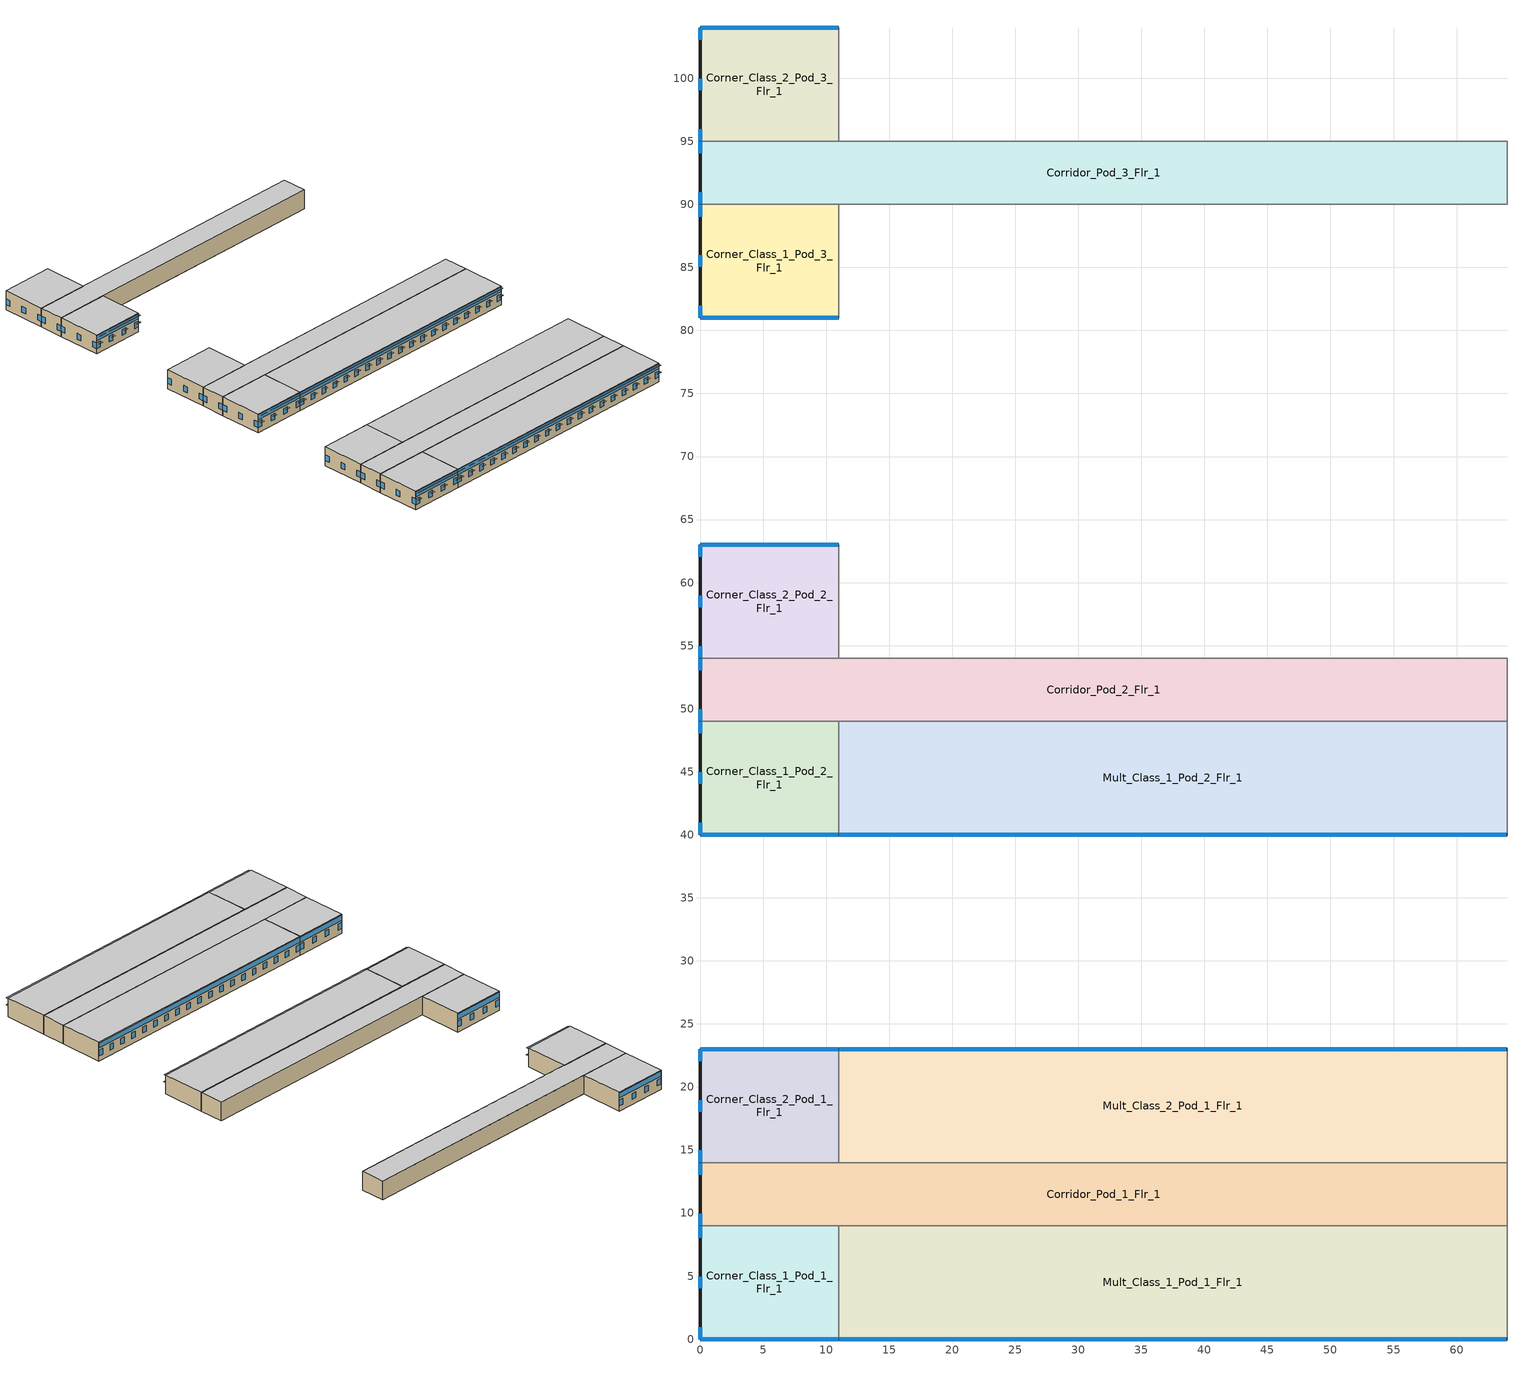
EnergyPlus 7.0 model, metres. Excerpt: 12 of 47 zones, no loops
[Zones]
Corner_Class_1_Pod_1_Flr_1
 floor ground (Unheated - 8in Slab with Carpet_NR_Ext-slab): 0,9 11,9 11,0 0,0 z0
 wall outside (Mass_R-13.3 ci_Ext-wall): 0,9 0,0 11,0 z0:4
 wall to Mult_Class_1_Pod_1_Flr_1 (Standard_Int-Wall): 11,0 11,9 z0:4
 wall to Corridor_Pod_1_Flr_1 (Standard_Int-Wall): 11,9 0,9 z0:4
 window (std_window_UValue_3.237_SHGC_0.390_VT_0.495): 0.05,0 0.96,0 / 3.38,0 4.29,0 / 6.71,0 7.62,0 / 10.04,0 10.95,0 z1.1:2.32
 window (daylight_window_UValue_3.237_SHGC_0.390_VT_0.495): 0.05,0 10.95,0 z2.79:3.8
 window (std_window_UValue_3.237_SHGC_0.390_VT_0.495_west): 0,8.95 0,8.04 / 0,4.96 0,4.04 / 0,0.96 0,0.05 z1.1:2.32
 ceiling to Corner_Class_1_Pod_1_Flr_2 (INT-FLOOR-UNDERSIDE): 0,0 11,0 11,9 0,9 z4
Mult_Class_1_Pod_1_Flr_1
 floor ground (Unheated - 8in Slab with Carpet_NR_Ext-slab): 11,9 64,9 64,0 11,0 z0
 wall outside (Mass_R-13.3 ci_Ext-wall): 11,0 64,0 z0:4
 wall to Lobby_Flr_1 (Standard_Int-Wall): 64,0 64,9 z0:4
 wall to Corridor_Pod_1_Flr_1 (Standard_Int-Wall): 64,9 11,9 z0:4
 window (std_window_UValue_3.237_SHGC_0.390_VT_0.495): 11.05,0 11.96,0 / 13.94,0 14.85,0 / 16.83,0 17.74,0 / 19.71,0 20.63,0 / 22.6,0 23.52,0 / 25.49,0 26.4,0 / 28.38,0 29.29,0 / 31.27,0 32.18,0 / 34.15,0 35.07,0 / 37.04,0 37.96,0 / 39.93,0 40.85,0 / 42.82,0 43.73,0 / 45.71,0 46.62,0 / 48.6,0 49.51,0 / 51.48,0 52.4,0 / 54.37,0 55.29,0 / 57.26,0 58.17,0 / 60.15,0 61.06,0 / 63.04,0 63.95,0 z1.1:2.32
 window (daylight_window_UValue_3.237_SHGC_0.390_VT_0.495): 11.05,0 63.95,0 z2.8:3.8
 ceiling to Mult_Class_1_Pod_1_Flr_2 (INT-FLOOR-UNDERSIDE): 11,0 64,0 64,9 11,9 z4
Corridor_Pod_1_Flr_1
 floor ground (Unheated - 8in Slab with Carpet_NR_Ext-slab): 0,14 64,14 64,9 0,9 z0
 wall outside (Mass_R-13.3 ci_Ext-wall): 0,14 0,9 z0:4
 wall to Lobby_Flr_1 (Standard_Int-Wall): 64,9 64,14 z0:4
 wall to Mult_Class_2_Pod_1_Flr_1 (Standard_Int-Wall): 64,14 11,14 z0:4
 wall to Corner_Class_2_Pod_1_Flr_1 (Standard_Int-Wall): 11,14 0,14 z0:4
 window (std_window_UValue_3.237_SHGC_0.390_VT_0.495_west): 0,13.95 0,13.04 / 0,9.96 0,9.05 z1.1:2.32
 ceiling to Corridor_Pod_1_Flr_2 (INT-FLOOR-UNDERSIDE): 0,9 64,9 64,14 0,14 z4
Corner_Class_2_Pod_1_Flr_1
 floor ground (Unheated - 8in Slab with Carpet_NR_Ext-slab): 0,23 11,23 11,14 0,14 z0
 wall outside (Mass_R-13.3 ci_Ext-wall): 11,23 0,23 0,14 z0:4
 wall to Mult_Class_2_Pod_1_Flr_1 (Standard_Int-Wall): 11,14 11,23 z0:4
 window (std_window_UValue_3.237_SHGC_0.490_VT_0.622): 10.95,23 10.04,23 / 7.62,23 6.71,23 / 4.29,23 3.38,23 / 0.96,23 0.05,23 z1.1:2.32
 window (daylight_window_UValue_3.237_SHGC_0.490_VT_0.622): 10.95,23 0.05,23 z2.79:3.8
 window (std_window_UValue_3.237_SHGC_0.390_VT_0.495_west): 0,22.95 0,22.04 / 0,18.96 0,18.04 / 0,14.96 0,14.05 z1.1:2.32
 ceiling to Corner_Class_2_Pod_1_Flr_2 (INT-FLOOR-UNDERSIDE): 0,14 11,14 11,23 0,23 z4
Mult_Class_2_Pod_1_Flr_1
 floor ground (Unheated - 8in Slab with Carpet_NR_Ext-slab): 11,23 64,23 64,14 11,14 z0
 wall outside (Mass_R-13.3 ci_Ext-wall): 64,23 11,23 z0:4
 wall to Main_Corridor_Flr_1 (Standard_Int-Wall): 64,14 64,23 z0:4
 window (std_window_UValue_3.237_SHGC_0.490_VT_0.622): 63.95,23 63.04,23 / 61.06,23 60.15,23 / 58.17,23 57.26,23 / 55.29,23 54.37,23 / 52.4,23 51.48,23 / 49.51,23 48.6,23 / 46.62,23 45.71,23 / 43.73,23 42.82,23 / 40.85,23 39.93,23 / 37.96,23 37.04,23 / 35.07,23 34.15,23 / 32.18,23 31.27,23 / 29.29,23 28.38,23 / 26.4,23 25.49,23 / 23.52,23 22.6,23 / 20.63,23 19.71,23 / 17.74,23 16.83,23 / 14.85,23 13.94,23 / 11.96,23 11.05,23 z1.1:2.32
 window (daylight_window_UValue_3.237_SHGC_0.490_VT_0.622): 63.95,23 11.05,23 z2.8:3.8
 ceiling to Mult_Class_2_Pod_1_Flr_2 (INT-FLOOR-UNDERSIDE): 11,14 64,14 64,23 11,23 z4
Corner_Class_1_Pod_2_Flr_1
 floor ground (Unheated - 8in Slab with Carpet_NR_Ext-slab): 0,49 11,49 11,40 0,40 z0
 wall outside (Mass_R-13.3 ci_Ext-wall): 0,49 0,40 11,40 z0:4
 wall to Mult_Class_1_Pod_2_Flr_1 (Standard_Int-Wall): 11,40 11,49 z0:4
 wall to Corridor_Pod_2_Flr_1 (Standard_Int-Wall): 11,49 0,49 z0:4
 window (std_window_UValue_3.237_SHGC_0.390_VT_0.495): 0.05,40 0.96,40 / 3.38,40 4.29,40 / 6.71,40 7.62,40 / 10.04,40 10.95,40 z1.1:2.32
 window (daylight_window_UValue_3.237_SHGC_0.390_VT_0.495): 0.05,40 10.95,40 z2.79:3.8
 window (std_window_UValue_3.237_SHGC_0.390_VT_0.495_west): 0,48.95 0,48.04 / 0,44.96 0,44.04 / 0,40.96 0,40.05 z1.1:2.32
 ceiling to Corner_Class_1_Pod_2_Flr_2 (INT-FLOOR-UNDERSIDE): 0,40 11,40 11,49 0,49 z4
Mult_Class_1_Pod_2_Flr_1
 floor ground (Unheated - 8in Slab with Carpet_NR_Ext-slab): 11,49 64,49 64,40 11,40 z0
 wall outside (Mass_R-13.3 ci_Ext-wall): 11,40 64,40 z0:4
 wall to Main_Corridor_Flr_1 (Standard_Int-Wall): 64,40 64,49 z0:4
 wall to Corridor_Pod_2_Flr_1 (Standard_Int-Wall): 64,49 11,49 z0:4
 window (std_window_UValue_3.237_SHGC_0.390_VT_0.495): 11.05,40 11.96,40 / 13.94,40 14.85,40 / 16.83,40 17.74,40 / 19.71,40 20.63,40 / 22.6,40 23.52,40 / 25.49,40 26.4,40 / 28.38,40 29.29,40 / 31.27,40 32.18,40 / 34.15,40 35.07,40 / 37.04,40 37.96,40 / 39.93,40 40.85,40 / 42.82,40 43.73,40 / 45.71,40 46.62,40 / 48.6,40 49.51,40 / 51.48,40 52.4,40 / 54.37,40 55.29,40 / 57.26,40 58.17,40 / 60.15,40 61.06,40 / 63.04,40 63.95,40 z1.1:2.32
 window (daylight_window_UValue_3.237_SHGC_0.390_VT_0.495): 11.05,40 63.95,40 z2.8:3.8
 ceiling to Mult_Class_1_Pod_2_Flr_2 (INT-FLOOR-UNDERSIDE): 11,40 64,40 64,49 11,49 z4
Corridor_Pod_2_Flr_1
 floor ground (Unheated - 8in Slab with Carpet_NR_Ext-slab): 0,54 64,54 64,49 0,49 z0
 wall outside (Mass_R-13.3 ci_Ext-wall): 0,54 0,49 z0:4
 wall to Main_Corridor_Flr_1 (Standard_Int-Wall): 64,49 64,54 z0:4
 wall to Mult_Class_2_Pod_2_Flr_1 (Standard_Int-Wall): 64,54 11,54 z0:4
 wall to Corner_Class_2_Pod_2_Flr_1 (Standard_Int-Wall): 11,54 0,54 z0:4
 window (std_window_UValue_3.237_SHGC_0.390_VT_0.495_west): 0,53.95 0,53.04 / 0,49.96 0,49.05 z1.1:2.32
 ceiling to Corridor_Pod_2_Flr_2 (INT-FLOOR-UNDERSIDE): 0,49 64,49 64,54 0,54 z4
Corner_Class_2_Pod_2_Flr_1
 floor ground (Unheated - 8in Slab with Carpet_NR_Ext-slab): 0,63 11,63 11,54 0,54 z0
 wall outside (Mass_R-13.3 ci_Ext-wall): 11,63 0,63 0,54 z0:4
 wall to Mult_Class_2_Pod_2_Flr_1 (Standard_Int-Wall): 11,54 11,63 z0:4
 window (std_window_UValue_3.237_SHGC_0.490_VT_0.622): 10.95,63 10.04,63 / 7.62,63 6.71,63 / 4.29,63 3.38,63 / 0.96,63 0.05,63 z1.1:2.32
 window (daylight_window_UValue_3.237_SHGC_0.490_VT_0.622): 10.95,63 0.05,63 z2.79:3.8
 window (std_window_UValue_3.237_SHGC_0.390_VT_0.495_west): 0,62.95 0,62.04 / 0,58.96 0,58.04 / 0,54.96 0,54.05 z1.1:2.32
 ceiling to Corner_Class_2_Pod_2_Flr_2 (INT-FLOOR-UNDERSIDE): 0,54 11,54 11,63 0,63 z4
Corner_Class_1_Pod_3_Flr_1
 floor ground (Unheated - 8in Slab with Carpet_NR_Ext-slab): 0,90 11,90 11,81 0,81 z0
 wall outside (Mass_R-13.3 ci_Ext-wall): 0,90 0,81 11,81 z0:4
 wall to Mult_Class_1_Pod_3_Flr_1 (Standard_Int-Wall): 11,81 11,90 z0:4
 wall to Corridor_Pod_3_Flr_1 (Standard_Int-Wall): 11,90 0,90 z0:4
 window (std_window_UValue_3.237_SHGC_0.390_VT_0.495): 0.05,81 0.96,81 / 3.38,81 4.29,81 / 6.71,81 7.62,81 / 10.04,81 10.95,81 z1.1:2.32
 window (daylight_window_UValue_3.237_SHGC_0.390_VT_0.495): 0.05,81 10.95,81 z2.79:3.8
 window (std_window_UValue_3.237_SHGC_0.390_VT_0.495_west): 0,89.95 0,89.04 / 0,85.96 0,85.04 / 0,81.96 0,81.05 z1.1:2.32
 ceiling to Corner_Class_1_Pod_3_Flr_2 (INT-FLOOR-UNDERSIDE): 0,81 11,81 11,90 0,90 z4
Corridor_Pod_3_Flr_1
 floor ground (Unheated - 8in Slab with Carpet_NR_Ext-slab): 0,95 64,95 64,90 0,90 z0
 wall outside (Mass_R-13.3 ci_Ext-wall): 0,95 0,90 z0:4
 wall to Mult_Class_1_Pod_3_Flr_1 (Standard_Int-Wall): 11,90 64,90 z0:4
 wall to Bathrooms_Flr_1 (Standard_Int-Wall): 64,90 64,95 z0:4
 wall to Mult_Class_2_Pod_3_Flr_1 (Standard_Int-Wall): 64,95 11,95 z0:4
 wall to Corner_Class_2_Pod_3_Flr_1 (Standard_Int-Wall): 11,95 0,95 z0:4
 window (std_window_UValue_3.237_SHGC_0.390_VT_0.495_west): 0,94.95 0,94.04 / 0,90.96 0,90.05 z1.1:2.32
 ceiling to Corridor_Pod_3_Flr_2 (INT-FLOOR-UNDERSIDE): 0,90 64,90 64,95 0,95 z4
Corner_Class_2_Pod_3_Flr_1
 floor ground (Unheated - 8in Slab with Carpet_NR_Ext-slab): 0,104 11,104 11,95 0,95 z0
 wall outside (Mass_R-13.3 ci_Ext-wall): 11,104 0,104 0,95 z0:4
 wall to Mult_Class_2_Pod_3_Flr_1 (Standard_Int-Wall): 11,95 11,104 z0:4
 window (std_window_UValue_3.237_SHGC_0.490_VT_0.622): 10.95,104 10.04,104 / 7.62,104 6.71,104 / 4.29,104 3.38,104 / 0.96,104 0.05,104 z1.1:2.32
 window (daylight_window_UValue_3.237_SHGC_0.490_VT_0.622): 10.95,104 0.05,104 z2.79:3.8
 window (std_window_UValue_3.237_SHGC_0.390_VT_0.495_west): 0,103.95 0,103.04 / 0,99.96 0,99.04 / 0,95.96 0,95.05 z1.1:2.32
 ceiling to Corner_Class_2_Pod_3_Flr_2 (INT-FLOOR-UNDERSIDE): 0,95 11,95 11,104 0,104 z4
shading: 0.05,-0.61 0.05,0 0.96,0 0.96,-0.61 z2.32; 3.38,-0.61 3.38,0 4.29,0 4.29,-0.61 z2.32; 6.71,-0.61 6.71,0 7.62,0 7.62,-0.61 z2.32; 10.04,-0.61 10.04,0 10.95,0 10.95,-0.61 z2.32; 0.05,-0.5 0.05,0 10.95,0 10.95,-0.5 z3.8; 11.05,-0.61 11.05,0 11.96,0 11.96,-0.61 z2.32; 13.94,-0.61 13.94,0 14.85,0 14.85,-0.61 z2.32; 16.83,-0.61 16.83,0 17.74,0 17.74,-0.61 z2.32; 19.71,-0.61 19.71,0 20.63,0 20.63,-0.61 z2.32; 22.6,-0.61 22.6,0 23.52,0 23.52,-0.61 z2.32; 25.49,-0.61 25.49,0 26.4,0 26.4,-0.61 z2.32; 28.38,-0.61 28.38,0 29.29,0 29.29,-0.61 z2.32; 31.27,-0.61 31.27,0 32.18,0 32.18,-0.61 z2.32; 34.15,-0.61 34.15,0 35.07,0 35.07,-0.61 z2.32; 37.04,-0.61 37.04,0 37.96,0 37.96,-0.61 z2.32; 39.93,-0.61 39.93,0 40.85,0 40.85,-0.61 z2.32; 42.82,-0.61 42.82,0 43.73,0 43.73,-0.61 z2.32; 45.71,-0.61 45.71,0 46.62,0 46.62,-0.61 z2.32; 48.6,-0.61 48.6,0 49.51,0 49.51,-0.61 z2.32; 51.48,-0.61 51.48,0 52.4,0 52.4,-0.61 z2.32; 54.37,-0.61 54.37,0 55.29,0 55.29,-0.61 z2.32; 57.26,-0.61 57.26,0 58.17,0 58.17,-0.61 z2.32; 60.15,-0.61 60.15,0 61.06,0 61.06,-0.61 z2.32; 63.04,-0.61 63.04,0 63.95,0 63.95,-0.61 z2.32; 11.05,-0.5 11.05,0 63.95,0 63.95,-0.5 z3.8; 0.05,39.39 0.05,40 0.96,40 0.96,39.39 z2.32; 3.38,39.39 3.38,40 4.29,40 4.29,39.39 z2.32; 6.71,39.39 6.71,40 7.62,40 7.62,39.39 z2.32; 10.04,39.39 10.04,40 10.95,40 10.95,39.39 z2.32; 0.05,39.5 0.05,40 10.95,40 10.95,39.5 z3.8; 11.05,39.39 11.05,40 11.96,40 11.96,39.39 z2.32; 13.94,39.39 13.94,40 14.85,40 14.85,39.39 z2.32; 16.83,39.39 16.83,40 17.74,40 17.74,39.39 z2.32; 19.71,39.39 19.71,40 20.63,40 20.63,39.39 z2.32; 22.6,39.39 22.6,40 23.52,40 23.52,39.39 z2.32; 25.49,39.39 25.49,40 26.4,40 26.4,39.39 z2.32; 28.38,39.39 28.38,40 29.29,40 29.29,39.39 z2.32; 31.27,39.39 31.27,40 32.18,40 32.18,39.39 z2.32; 34.15,39.39 34.15,40 35.07,40 35.07,39.39 z2.32; 37.04,39.39 37.04,40 37.96,40 37.96,39.39 z2.32; 39.93,39.39 39.93,40 40.85,40 40.85,39.39 z2.32; 42.82,39.39 42.82,40 43.73,40 43.73,39.39 z2.32; 45.71,39.39 45.71,40 46.62,40 46.62,39.39 z2.32; 48.6,39.39 48.6,40 49.51,40 49.51,39.39 z2.32; 51.48,39.39 51.48,40 52.4,40 52.4,39.39 z2.32; 54.37,39.39 54.37,40 55.29,40 55.29,39.39 z2.32; 57.26,39.39 57.26,40 58.17,40 58.17,39.39 z2.32; 60.15,39.39 60.15,40 61.06,40 61.06,39.39 z2.32; 63.04,39.39 63.04,40 63.95,40 63.95,39.39 z2.32; 11.05,39.5 11.05,40 63.95,40 63.95,39.5 z3.8; 0.05,80.39 0.05,81 0.96,81 0.96,80.39 z2.32; 3.38,80.39 3.38,81 4.29,81 4.29,80.39 z2.32; 6.71,80.39 6.71,81 7.62,81 7.62,80.39 z2.32; 10.04,80.39 10.04,81 10.95,81 10.95,80.39 z2.32; 0.05,80.5 0.05,81 10.95,81 10.95,80.5 z3.8
[Building]
Secondary School Low-Energy Dual Duct: North Axis=0; Terrain=City; Loads Convergence Tolerance Value=0.04; Temperature Convergence Tolerance Value=0.2; Solar Distribution=FullExterior; Maximum Number of Warmup Days=25; Minimum Number of Warmup Days=6
[Site:Location]
USA WA-SEATTLE: Latitude {deg}=47.45; Longitude {deg}=-122.3; Time Zone {hr}=-8; Elevation {m}=122
[Site:GroundTemperature:BuildingSurface]
19.744, 19.735, 19.741, 19.771, 19.825, 20.04, 20.738, 21.085, 20.449, 19.986, 19.848, 19.775
[Site:WaterMainsTemperature]
Calculation Method=CORRELATION; Annual Average Outdoor Air Temperature {C}=10.86; Maximum Difference In Monthly Average Outdoor Air Temperatures {deltaC}=13.5
[SizingPeriod:DesignDay] Barometric Pressure {Pa}=99868; Rain {0-no,1-yes}=0; Snow on ground {0-no,1-yes}=0; Day of Month=21; Daylight Savings Time Indicator=0; Humidity Indicating Type=WetBulb
Name | Maximum Dry-Bulb Temperature {C} | Daily Temp Range {C} | Humidity Indicating Conditions at Maximum Dry-Bulb | Wind Speed {m/s} design conditions vs. traditional 6.71 m/s (15 mph) | Wind Direction {Degrees; N=0, S=180} | Clearness {0.0 to 1.1} | Month | Day Type | Wind Speed {m/s} design conditions vs. traditional 3.35 m/s (7mph)
SEATTLE Ann Htg 99.6% Condns DB | -4.5 | 0 | -4.5 | 4.2 | 20 | 0 | 12 | WinterDesignDay
SEATTLE Ann Clg .4% Condns DB=>MWB | 29.4 | 10.1 | 18.4 |  | 0 | 1 | 8 | SummerDesignDay | 4.3
SEATTLE Ann Clg .4% Condns WB=>MDB | 28 | 10.1 | 19.2 |  | 0 | 1 | 8 | SummerDesignDay | 4.3
[WindowMaterial:SimpleGlazingSystem] U-Factor=1.931
Name | Solar Heat Gain Coefficient | Visible Transmittance
SOUTH | 0.75 | 0.75
NORTH | 0.62 | 0.62
WEST | 0.4 | 0.4
[Material] Thermal Absorptance=0.9
Name | Roughness | Thickness | Conductivity | Density | Specific Heat | Solar Absorptance | Visible Absorptance | Thickness {m} | Conductivity {W/m-K} | Density {kg/m3} | Specific Heat {J/kg-K}
GP01 1/2 GYPSUM | Smooth | 0.0127 | 0.16 | 800 | 1090 | 0.7 | 0.5
1IN Stucco | Smooth | 0.0253 | 0.6918 | 1858 | 837 | 0.92 | 0.92
8IN Concrete HW | MediumRough | 0.2033 | 1.7296 | 2243 | 837 | 0.65 | 0.65
Wall Insulation [61] | MediumRough | 0.0785 | 0.0432 | 91 | 837 | 0.5 | 0.5
1/2IN Gypsum | Smooth | 0.0127 | 0.16 | 784.9 | 830 | 0.92 | 0.92
MAT-CC05 8 HW CONCRETE | Rough | 0.2032 | 1.311 | 2240 | 836.8 | 0.7 | 0.7
Std Wood 6inch | MediumSmooth |  |  |  |  | 0.7 | 0.7 | 0.15 | 0.12 | 540 | 1210
Std MAT-CC05 4 MW CONCRETE | Rough |  |  |  |  | 0.7 | 0.2 | 0.1 | 0.858 | 1968 | 836.8
[Material:NoMass] Roughness=VeryRough; Thermal Absorptance=0.9; Solar Absorptance=0.7; Visible Absorptance=0.8
Name | Thermal Resistance {(m2-K)/W} | Thermal Resistance {m2-K/W}
CP02 CARPET PAD | 0.2165
Std CP02 CARPET PAD |  | 0.21648
[Construction]
std_window_UValue_3.237_SHGC_0.390_VT_0.495; daylight_window_UValue_3.237_SHGC_0.390_VT_0.495: SOUTH
std_window_UValue_3.237_SHGC_0.490_VT_0.622; daylight_window_UValue_3.237_SHGC_0.490_VT_0.622: NORTH
std_window_UValue_3.237_SHGC_0.390_VT_0.495_west: WEST
Standard_Int-Wall: GP01 1/2 GYPSUM, GP01 1/2 GYPSUM
Mass_R-13.3 ci_Ext-wall: 1IN Stucco, 8IN Concrete HW, Wall Insulation [61], 1/2IN Gypsum
Unheated - 8in Slab with Carpet_NR_Ext-slab: MAT-CC05 8 HW CONCRETE, CP02 CARPET PAD
InteriorFurnishings: Std Wood 6inch
INT-FLOOR-UNDERSIDE: Std CP02 CARPET PAD, Std MAT-CC05 4 MW CONCRETE
[Zone] Type=1; Multiplier=1; Ceiling Height {m}=4; Floor Area {m2}=AutoCalculate; Part of Total Floor Area=Yes
Name | Volume {m3}
Corner_Class_1_Pod_1_Flr_1; Corner_Class_2_Pod_1_Flr_1; Corner_Class_1_Pod_2_Flr_1; Corner_Class_2_Pod_2_Flr_1; Corner_Class_1_Pod_3_Flr_1; Corner_Class_2_Pod_3_Flr_1 | 396
Mult_Class_1_Pod_1_Flr_1; Mult_Class_2_Pod_1_Flr_1; Mult_Class_1_Pod_2_Flr_1 | 1908
Corridor_Pod_1_Flr_1; Corridor_Pod_2_Flr_1; Corridor_Pod_3_Flr_1 | 1280
[InternalMass] Construction=InteriorFurnishings
Name | Zone | Surface Area
Corner_Class_1_Pod_1_Flr_1 Internal Mass | Corner_Class_1_Pod_1_Flr_1 | 198
Mult_Class_1_Pod_1_Flr_1 Internal Mass | Mult_Class_1_Pod_1_Flr_1 | 954
Corridor_Pod_1_Flr_1 Internal Mass | Corridor_Pod_1_Flr_1 | 640
Corner_Class_2_Pod_1_Flr_1 Internal Mass | Corner_Class_2_Pod_1_Flr_1 | 198
Mult_Class_2_Pod_1_Flr_1 Internal Mass | Mult_Class_2_Pod_1_Flr_1 | 954
Corner_Class_1_Pod_2_Flr_1 Internal Mass | Corner_Class_1_Pod_2_Flr_1 | 198
Mult_Class_1_Pod_2_Flr_1 Internal Mass | Mult_Class_1_Pod_2_Flr_1 | 954
Corridor_Pod_2_Flr_1 Internal Mass | Corridor_Pod_2_Flr_1 | 640
Corner_Class_2_Pod_2_Flr_1 Internal Mass | Corner_Class_2_Pod_2_Flr_1 | 198
Corner_Class_1_Pod_3_Flr_1 Internal Mass | Corner_Class_1_Pod_3_Flr_1 | 198
Corridor_Pod_3_Flr_1 Internal Mass | Corridor_Pod_3_Flr_1 | 640
Corner_Class_2_Pod_3_Flr_1 Internal Mass | Corner_Class_2_Pod_3_Flr_1 | 198
[ZoneInfiltration:DesignFlowRate] Schedule=INFIL_SCH; Design Volume Flow Rate Calculation Method=Flow/ExteriorWallArea; Flow per Exterior Surface Area {m3/s/m2}=0.000302; Constant Term Coefficient=1; Temperature Term Coefficient=0; Velocity Term Coefficient=0; Velocity Squared Term Coefficient=0
Name | Zone
Corner_Class_1_Pod_1_Flr_1_Infiltration | Corner_Class_1_Pod_1_Flr_1
Mult_Class_1_Pod_1_Flr_1_Infiltration | Mult_Class_1_Pod_1_Flr_1
Corridor_Pod_1_Flr_1_Infiltration | Corridor_Pod_1_Flr_1
Corner_Class_2_Pod_1_Flr_1_Infiltration | Corner_Class_2_Pod_1_Flr_1
Mult_Class_2_Pod_1_Flr_1_Infiltration | Mult_Class_2_Pod_1_Flr_1
Corner_Class_1_Pod_2_Flr_1_Infiltration | Corner_Class_1_Pod_2_Flr_1
Mult_Class_1_Pod_2_Flr_1_Infiltration | Mult_Class_1_Pod_2_Flr_1
Corridor_Pod_2_Flr_1_Infiltration | Corridor_Pod_2_Flr_1
Corner_Class_2_Pod_2_Flr_1_Infiltration | Corner_Class_2_Pod_2_Flr_1
Corner_Class_1_Pod_3_Flr_1_Infiltration | Corner_Class_1_Pod_3_Flr_1
Corridor_Pod_3_Flr_1_Infiltration | Corridor_Pod_3_Flr_1
Corner_Class_2_Pod_3_Flr_1_Infiltration | Corner_Class_2_Pod_3_Flr_1
[People] Schedule=Bldg_Occ_Sch; Number of People Calculation Method=People; Fraction Radiant=0.3; User Specified Sensible Fraction=AUTOCALCULATE; Activity Level Schedule=ACTIVITY_SCH; Carbon Dioxide Generation Rate {m3/s-W}=3.82E-8; Enable ASHRAE 55 Comfort Warnings=No; MRT Calculation=ZoneAveraged; Work Efficiency Schedule=WORK_EFF_SCH; Clothing Schedule=CLOTHING_SCH; Air Velocity Schedule=AIR_VELO_SCH; Thermal Comfort Report=FANGER
Name | Zone | Number of People
Corner_Class_1_Pod_1_Flr_1 People | Corner_Class_1_Pod_1_Flr_1 | 34.65
Mult_Class_1_Pod_1_Flr_1 People | Mult_Class_1_Pod_1_Flr_1 | 166.95
Corner_Class_2_Pod_1_Flr_1 People | Corner_Class_2_Pod_1_Flr_1 | 34.65
Mult_Class_2_Pod_1_Flr_1 People | Mult_Class_2_Pod_1_Flr_1 | 166.95
Corner_Class_1_Pod_2_Flr_1 People | Corner_Class_1_Pod_2_Flr_1 | 34.65
Mult_Class_1_Pod_2_Flr_1 People | Mult_Class_1_Pod_2_Flr_1 | 166.95
Corner_Class_2_Pod_2_Flr_1 People | Corner_Class_2_Pod_2_Flr_1 | 34.65
Corner_Class_1_Pod_3_Flr_1 People | Corner_Class_1_Pod_3_Flr_1 | 34.65
Corner_Class_2_Pod_3_Flr_1 People | Corner_Class_2_Pod_3_Flr_1 | 34.65
[Lights] Design Level Calculation Method=LightingLevel; Return Air Fraction=0; Fraction Radiant=0.37; Fraction Visible=0.2; Fraction Replaceable=1; Return Air Fraction is Calculated from Plenum Temperature=No
Name | Zone | Schedule | Design Level {W}
Corner_Class_1_Pod_1_Flr_1_Lights | Corner_Class_1_Pod_1_Flr_1 | Corner_Class_1_Pod_1_Flr_1_South_Class | 852.39
Mult_Class_1_Pod_1_Flr_1_Lights | Mult_Class_1_Pod_1_Flr_1 | Mult_Class_1_Pod_1_Flr_1_South_Class | 4106.97
Corridor_Pod_1_Flr_1_Lights | Corridor_Pod_1_Flr_1 | Bldg_Light_Sch | 1379.2
Corner_Class_2_Pod_1_Flr_1_Lights | Corner_Class_2_Pod_1_Flr_1 | Corner_Class_2_Pod_1_Flr_1_North_Class | 852.39
Mult_Class_2_Pod_1_Flr_1_Lights | Mult_Class_2_Pod_1_Flr_1 | Mult_Class_2_Pod_1_Flr_1_North_Class | 4106.97
Corner_Class_1_Pod_2_Flr_1_Lights | Corner_Class_1_Pod_2_Flr_1 | Corner_Class_1_Pod_2_Flr_1_South_Class | 852.39
Mult_Class_1_Pod_2_Flr_1_Lights | Mult_Class_1_Pod_2_Flr_1 | Mult_Class_1_Pod_2_Flr_1_South_Class | 4106.97
Corridor_Pod_2_Flr_1_Lights | Corridor_Pod_2_Flr_1 | Bldg_Light_Sch | 1379.2
Corner_Class_2_Pod_2_Flr_1_Lights | Corner_Class_2_Pod_2_Flr_1 | Corner_Class_2_Pod_2_Flr_1_North_Class | 852.39
Corner_Class_1_Pod_3_Flr_1_Lights | Corner_Class_1_Pod_3_Flr_1 | Corner_Class_1_Pod_3_Flr_1_South_Class | 852.39
Corridor_Pod_3_Flr_1_Lights | Corridor_Pod_3_Flr_1 | Bldg_Light_Sch | 1379.2
Corner_Class_2_Pod_3_Flr_1_Lights | Corner_Class_2_Pod_3_Flr_1 | Corner_Class_2_Pod_3_Flr_1_North_Class | 852.39
[ElectricEquipment] Schedule=Bldg_Equip_Sch; Design Level Calculation Method=EquipmentLevel; Fraction Latent=0; Fraction Radiant=0.5; Fraction Lost=0
Name | Zone | Design Level {W}
Corner_Class_1_Pod_1_Flr_1_PlugMisc_Equip | Corner_Class_1_Pod_1_Flr_1 | 575.19
Mult_Class_1_Pod_1_Flr_1_PlugMisc_Equip | Mult_Class_1_Pod_1_Flr_1 | 2771.37
Corridor_Pod_1_Flr_1_PlugMisc_Equip | Corridor_Pod_1_Flr_1 | 412.8
Corner_Class_2_Pod_1_Flr_1_PlugMisc_Equip | Corner_Class_2_Pod_1_Flr_1 | 575.19
Mult_Class_2_Pod_1_Flr_1_PlugMisc_Equip | Mult_Class_2_Pod_1_Flr_1 | 2771.37
Corner_Class_1_Pod_2_Flr_1_PlugMisc_Equip | Corner_Class_1_Pod_2_Flr_1 | 575.19
Mult_Class_1_Pod_2_Flr_1_PlugMisc_Equip | Mult_Class_1_Pod_2_Flr_1 | 2771.37
Corridor_Pod_2_Flr_1_PlugMisc_Equip | Corridor_Pod_2_Flr_1 | 412.8
Corner_Class_2_Pod_2_Flr_1_PlugMisc_Equip | Corner_Class_2_Pod_2_Flr_1 | 575.19
Corner_Class_1_Pod_3_Flr_1_PlugMisc_Equip | Corner_Class_1_Pod_3_Flr_1 | 575.19
Corridor_Pod_3_Flr_1_PlugMisc_Equip | Corridor_Pod_3_Flr_1 | 412.8
Corner_Class_2_Pod_3_Flr_1_PlugMisc_Equip | Corner_Class_2_Pod_3_Flr_1 | 575.19
[SetpointManager:MixedAir] Control Variable {Temperature}=Temperature
Name | Setpoint Node or NodeList
PSZ-AC_1:5_CoolC 2 SAT Manager | PSZ-AC_1:5_CoolC 2-PSZ-AC_1:5_FanNode
PSZ-AC_2:6_CoolC 2 SAT Manager | PSZ-AC_2:6_CoolC 2-PSZ-AC_2:6_FanNode
PSZ-AC_3:7_CoolC 2 SAT Manager | PSZ-AC_3:7_CoolC 2-PSZ-AC_3:7_FanNode
PSZ-AC_4:8_CoolC 2 SAT Manager | PSZ-AC_4:8_CoolC 2-PSZ-AC_4:8_FanNode
PSZ-AC_5:9_CoolC 2 SAT Manager | PSZ-AC_5:9_CoolC 2-PSZ-AC_5:9_FanNode
[AvailabilityManager:NightCycle] Availability Schedule=Always_On; Fan Schedule=HVACOperationSchd; Control Type {CycleOnAny | CycleOnControlZone | CycleOnAnyZoneFansOnly}=CycleOnAny; Thermostat Tolerance {delta C}=1; Cycling Run Time {s}=1800
PSZ-AC_1:5 Availability Manager; PSZ-AC_2:6 Availability Manager; PSZ-AC_3:7 Availability Manager; PSZ-AC_4:8 Availability Manager; PSZ-AC_5:9 Availability Manager
[Exterior:Lights]
Exterior Facade Lighting: Schedule=Ext_Light_Sch; Design Level=18979.8; Control Option=AstronomicalClock
[Schedule:Compact]
Bldg_Light_Sch: Fraction, Through: 6/30, For: Weekdays, Until: 06:00, 0.2, Until: 07:00, 0.4, Until: 16:00, 0.9, Until: 19:00, 0.7, Until: 21:00, 0.5, Until: 24:00, 0.2, For: SummerDesignDay, Until: 24:00, 1, For: WinterDesignDay, Until: 24:00, 0, For: AllOtherDays, Until: 24:00, 0.2, Through: 9/1, For: Weekdays, Until: 08:00, 0.2, Until: 14:00, 0.5, Until: 24:00, 0.2, For: SummerDesignDay, Until: 24:00, 1, For: WinterDesignDay, Until: 24:00, 0, For: AllOtherDays, Until: 24:00, 0.2, Through: 12/31, For: Weekdays, Until: 06:00, 0.2, Until: 07:00, 0.4, Until: 16:00, 0.9, Until: 19:00, 0.7, Until: 21:00, 0.5, Until: 24:00, 0.2, For: SummerDesignDay, Until: 24:00, 1, For: WinterDesignDay, Until: 24:00, 0, For: AllOtherDays, Until: 24:00, 0.2
Bldg_Occ_Sch: Fraction, Through: 6/30, For: Weekdays, Until: 08:00, 0, Until: 09:00, 0.5, Until: 11:00, 0.45, Until: 13:00, 0.2, Until: 14:00, 0.45, Until: 17:00, 0.05, Until: 24:00, 0, For: SummerDesignDay, Until: 24:00, 1, For: AllOtherDays, Until: 24:00, 0, Through: 9/1, For: Weekdays, Until: 09:00, 0, Until: 13:00, 0.05, Until: 24:00, 0, For: SummerDesignDay, Until: 24:00, 1, For: AllOtherDays, Until: 24:00, 0, Through: 12/31, For: Weekdays, Until: 08:00, 0, Until: 09:00, 0.5, Until: 11:00, 0.45, Until: 13:00, 0.2, Until: 14:00, 0.45, Until: 17:00, 0.05, Until: 24:00, 0, For: SummerDesignDay, Until: 24:00, 1, For: AllOtherDays, Until: 24:00, 0
Infil_Sch: Fraction, Through: 6/30, For: WinterDesignDay SummerDesignDay, Until: 24:00, 1, For: Weekdays, Until: 06:00, 0.5, Until: 18:00, 1, Until: 24:00, 0.5, For: AllOtherDays, Until: 24:00, 0.5, Through: 9/1, For: WinterDesignDay SummerDesignDay, Until: 24:00, 1, For: Weekdays, Until: 08:00, 0.5, Until: 13:00, 1, Until: 24:00, 0.5, For: AllOtherDays, Until: 24:00, 0.5, Through: 12/31, For: WinterDesignDay SummerDesignDay, Until: 24:00, 1, For: Weekdays, Until: 06:00, 0.5, Until: 18:00, 1, Until: 24:00, 0.5, For: AllOtherDays, Until: 24:00, 0.5
Always_On; HvacOperationSchd: On/Off, Through: 12/31, For: AllDays, Until: 24:00, 1
Work_Eff_Sch: Fraction, Through: 12/31, For: AllDays, Until: 24:00, 0
Air_Velo_Sch: Any Number, Through: 12/31, For: AllDays, Until: 24:00, 0.2
Clothing_Sch: Any Number, Through: 04/30, For: AllDays, Until: 24:00, 1.1, Through: 09/30, For: AllDays, Until: 24:00, 0.6, Through: 12/31, For: AllDays, Until: 24:00, 1.1
Activity_Sch: Any Number, Through: 12/31, For: AllDays, Until: 24:00, 120
Bldg_Equip_Sch: Fraction, Through: 6/30, For: Weekdays SummerDesignDay, Until: 08:00, 0.25, Until: 15:00, 0.65, Until: 24:00, 0.25, For: WinterDesignDay, Until: 24:00, 0, For: AllOtherDays, Until: 24:00, 0.25, Through: 9/1, For: Weekdays SummerDesignDay, Until: 08:00, 0.25, Until: 13:00, 0.65, Until: 24:00, 0.25, For: WinterDesignDay, Until: 24:00, 0, For: AllOtherDays, Until: 24:00, 0.25, Through: 12/31, For: Weekdays SummerDesignDay, Until: 08:00, 0.25, Until: 15:00, 0.65, Until: 24:00, 0.25, For: WinterDesignDay, Until: 24:00, 0, For: AllOtherDays, Until: 24:00, 0.25
Ext_Light_Sch: Fraction, Through: 12/31, For: AllDays, Until: 06:00, 0.25, Until: 24:00, 1
[Schedule:File] Column Number=6; Rows to Skip at Top=2; Number of Hours of Data=8760; Column Separator=Comma
Name | File
Corner_Class_1_Pod_1_Flr_1_South_Class; Mult_Class_1_Pod_1_Flr_1_South_Class; Corner_Class_1_Pod_2_Flr_1_South_Class; Mult_Class_1_Pod_2_Flr_1_South_Class; Corner_Class_1_Pod_3_Flr_1_South_Class | South_Class.csv
Corner_Class_2_Pod_1_Flr_1_North_Class; Mult_Class_2_Pod_1_Flr_1_North_Class; Corner_Class_2_Pod_2_Flr_1_North_Class; Corner_Class_2_Pod_3_Flr_1_North_Class | North_Class.csv
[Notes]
Start SimMetaData
WeatherFileName=USA_WA_Seattle-Tacoma_TMY2.epw
RoofConstruction=Insulation Entirely Above Deck
ExtWallConstruction=Mass
End SimMetaData
Number of Zones: 47
US National Holidays
